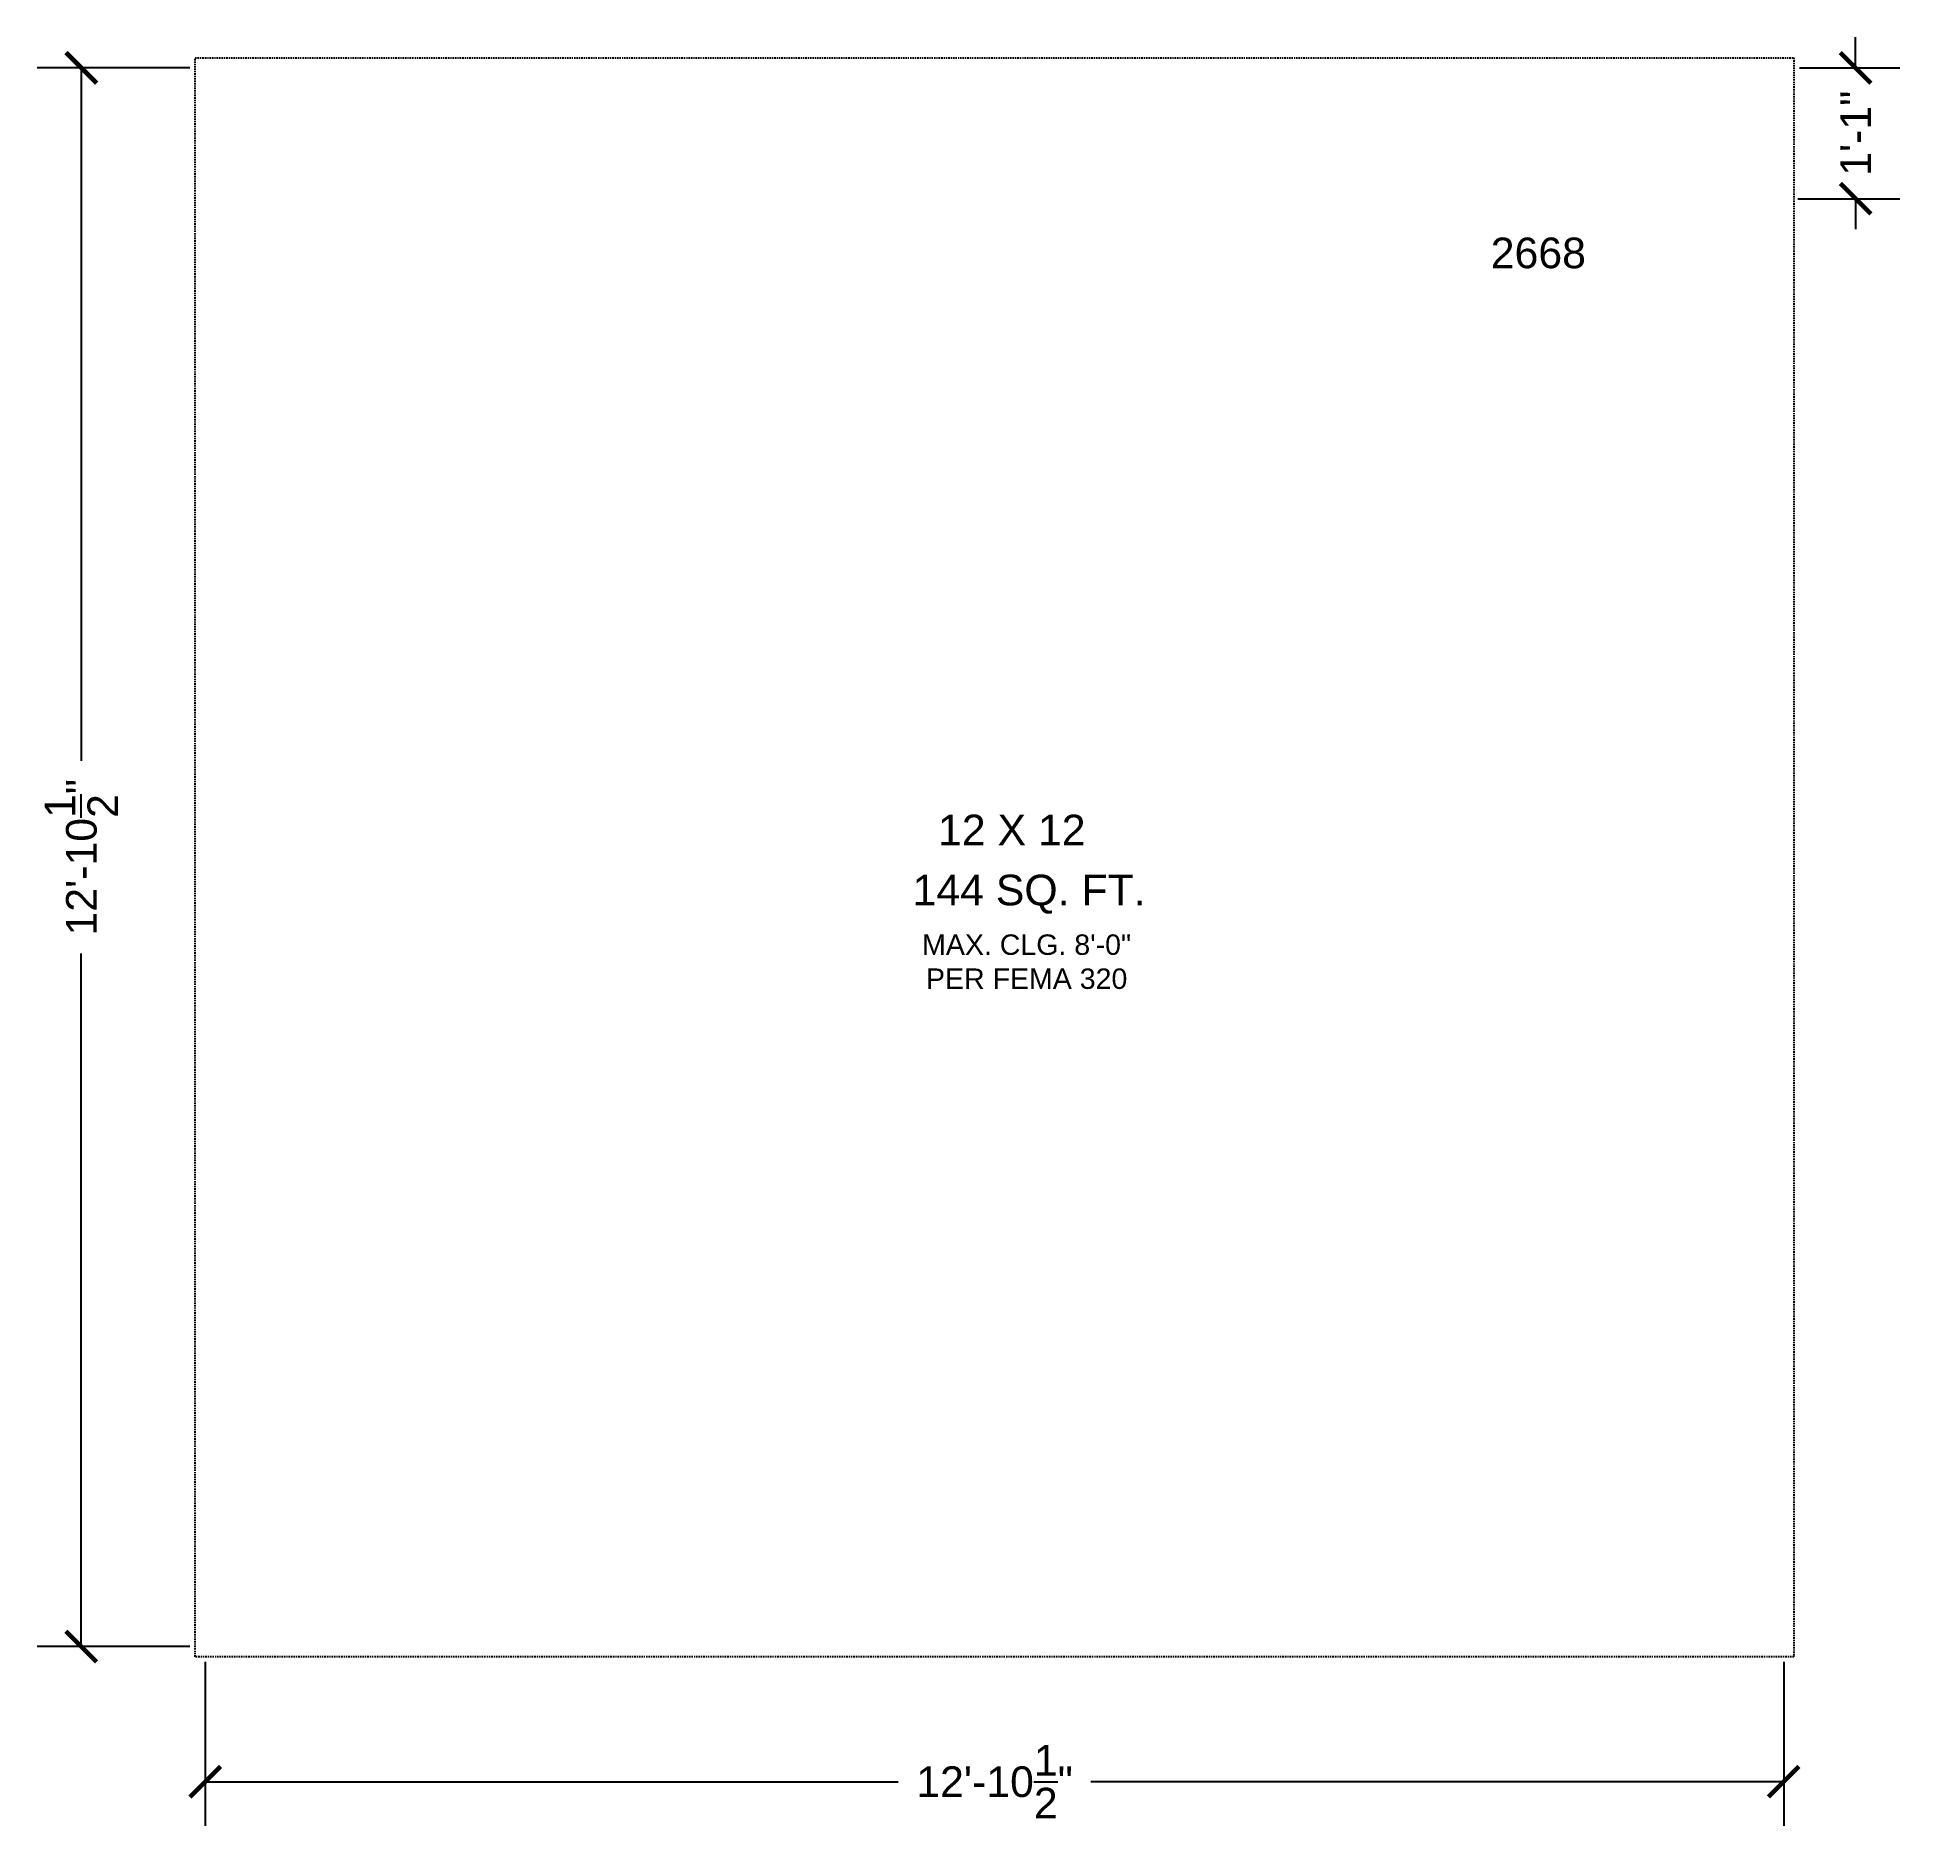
# Model space of a CAD drawing. Header units: inches. Extents: x -15 to 167, y -17 to 159.
import ezdxf

# ---------------------------------------------------------------- set-up
doc = ezdxf.new("R2010")
doc.units = ezdxf.units.IN
doc.header["$LTSCALE"] = 12
doc.header["$MEASUREMENT"] = 0
doc.linetypes.add('BORDER', pattern=[1.75, 0.5, -0.25, 0.5, -0.25, 0, -0.25])
doc.layers.add('DIM', color=3, linetype='Continuous')
doc.layers.add('TEXT', color=7, linetype='Continuous')
doc.styles.add('_ms048_Note', font='ARIAL.TTF', dxfattribs={"height": 6})
doc.styles.get("Standard").update_dxf_attribs({"font": 'ARIAL.TTF'})
doc.dimstyles.get("Standard").update_dxf_attribs({"dimscale": 24, "dimtxt": 0.125, "dimasz": 0.125, "dimexe": 0.18, "dimexo": 0.0625, "dimgap": 0.09, "dimtad": 0, "dimdec": 1, "dimzin": 0, "dimdsep": 46, "dimlunit": 4, "dimtxsty": 'Standard', "dimblk": 'ARCHTICK', "dimcen": 0.09, "dimclrd": 256, "dimclre": 256, "dimadec": 0, "dimazin": 0, "dimtfac": 1, "dimtdec": 1, "dimtofl": 0, "dimtmove": 0, "dimatfit": 3, "dimfxl": 1, "dimtolj": 1, "dimtzin": 0, "dimlwd": -1, "dimlwe": -1, "dimarcsym": 0})

# ---------------------------------------------------------------- blocks, each defined once
blk = doc.blocks.new('_ArchTick')
at = {"color": 0, "linetype": 'ByBlock', "const_width": 0.15}
blk.add_lwpolyline([(-0.5, -0.5), (0.5, 0.5)], dxfattribs=at)
blk = doc.blocks.new('*D4')
at = {"layer": 'DEFPOINTS', "color": 0}
for p in [(-11.14, 155.62), (1, 155.62), (1, 1)]:
    blk.add_point(p, dxfattribs=at)
at = {"layer": 'DIM'}
for p, q in [((-0.5, 155.62), (-15.46, 155.62)), ((-11.14, 155.62), (-11.14, 87.74)), ((-11.14, 1), (-11.14, 68.88)), ((-0.5, 1), (-15.46, 1))]:
    blk.add_line(p, q, dxfattribs=at)
at = {"layer": 'DIM', "xscale": 3, "yscale": 3, "zscale": 3}
for p, rotation in [((-11.14, 155.62), 90), ((-11.14, 1), 270)]:
    blk.add_blockref('_ArchTick', p, dxfattribs=dict(at, rotation=rotation))
at = {"layer": 'DIM', "color": 0, "insert": (-11.14, 78.31), "char_height": 3, "attachment_point": 5, "rotation": 90}
blk.add_mtext('\\A1;12\'-10{\\H1.000000x;\\S1/2;}"', dxfattribs=at)
blk = doc.blocks.new('*D5')
at = {"layer": 'DEFPOINTS', "color": 0}
for p in [(1, 1), (155.55, 1), (155.55, -12.23)]:
    blk.add_point(p, dxfattribs=at)
at = {"layer": 'DIM'}
for p, q in [((1, -0.5), (1, -16.55)), ((155.55, -0.5), (155.55, -16.55)), ((1, -12.23), (68.85, -12.23)), ((155.55, -12.23), (87.71, -12.23))]:
    blk.add_line(p, q, dxfattribs=at)
at = {"layer": 'DIM', "xscale": 3, "yscale": 3, "zscale": 3, "rotation": 180}
blk.add_blockref('_ArchTick', (1, -12.23), dxfattribs=at)
at = {"layer": 'DIM', "xscale": 3, "yscale": 3, "zscale": 3}
blk.add_blockref('_ArchTick', (155.55, -12.23), dxfattribs=at)
at = {"layer": 'DIM', "color": 0, "insert": (78.28, -12.23), "char_height": 3, "attachment_point": 5}
blk.add_mtext('\\A1;12\'-10{\\H1.000000x;\\S1/2;}"', dxfattribs=at)
blk = doc.blocks.new('*D6')
at = {"layer": 'DEFPOINTS', "color": 0}
for p in [(155.59, 155.62), (155.43, 142.81), (162.59, 142.81)]:
    blk.add_point(p, dxfattribs=at)
at = {"layer": 'DIM'}
for p, q in [((162.59, 155.62), (162.59, 158.62)), ((157.09, 155.62), (166.91, 155.62)), ((156.93, 142.81), (166.91, 142.81)), ((162.59, 142.81), (162.59, 139.81))]:
    blk.add_line(p, q, dxfattribs=at)
at = {"layer": 'DIM', "xscale": 3, "yscale": 3, "zscale": 3}
for p, rotation in [((162.59, 155.62), 270), ((162.59, 142.81), 90)]:
    blk.add_blockref('_ArchTick', p, dxfattribs=dict(at, rotation=rotation))
at = {"layer": 'DIM', "color": 0, "insert": (162.59, 149.22), "char_height": 3, "attachment_point": 5, "rotation": 90}
blk.add_mtext('\\A1;1\'-1"', dxfattribs=at)

msp = doc.modelspace()

# ---------------------------------------------------------------- linework, layer by layer
at = {"layer": 'DEFPOINTS', "color": 8, "linetype": 'BORDER', "ltscale": 0.025}
msp.add_lwpolyline([(0, 156.62), (156.55, 156.62), (156.55, 0), (0, 0)], close=True, dxfattribs=at)

# ---------------------------------------------------------------- texts
at = {"layer": 'TEXT', "width": 48, "attachment_point": 1, "style": '_ms048_Note'}
for s, insert, char_height in [('\\pi19.492;2668', (107.37, 139), 3), ('\\pi17.115;12 X 12', (55.63, 82.48), 3), ('\\pi12.998;144 SQ. FT.', (57.25, 76.6), 3), ('\\pi13.935;MAX. CLG. 8\'-0"\\P\\pi14.314;PER FEMA 320', (57.25, 70.75), 2)]:
    msp.add_mtext(s, dxfattribs=dict(at, insert=insert, char_height=char_height))

# ---------------------------------------------------------------- dimensions: what is measured, and where the dimension line sits
at = {"layer": 'DIM'}
for base, p1, p2, picture, middle in [((-11.14, 155.62), (1, 1), (1, 155.62), '*D4', (-11.14, 78.31)), ((162.59, 142.81), (155.59, 155.62), (155.43, 142.81), '*D6', (162.59, 149.22))]:
    dim = msp.add_linear_dim(base=base, p1=p1, p2=p2, angle=90, dimstyle='Standard', dxfattribs=at)
    dim.commit()
    dim.dimension.update_dxf_attribs({"geometry": picture, "text_midpoint": middle})
dim = msp.add_linear_dim(base=(155.5525, -12.2268), p1=(1, 1), p2=(155.5525, 1), dimstyle='Standard', dxfattribs=at)
dim.commit()
dim.dimension.update_dxf_attribs({"geometry": '*D5', "text_midpoint": (78.2763, -12.2268)})

doc.saveas('drawing.dxf')
